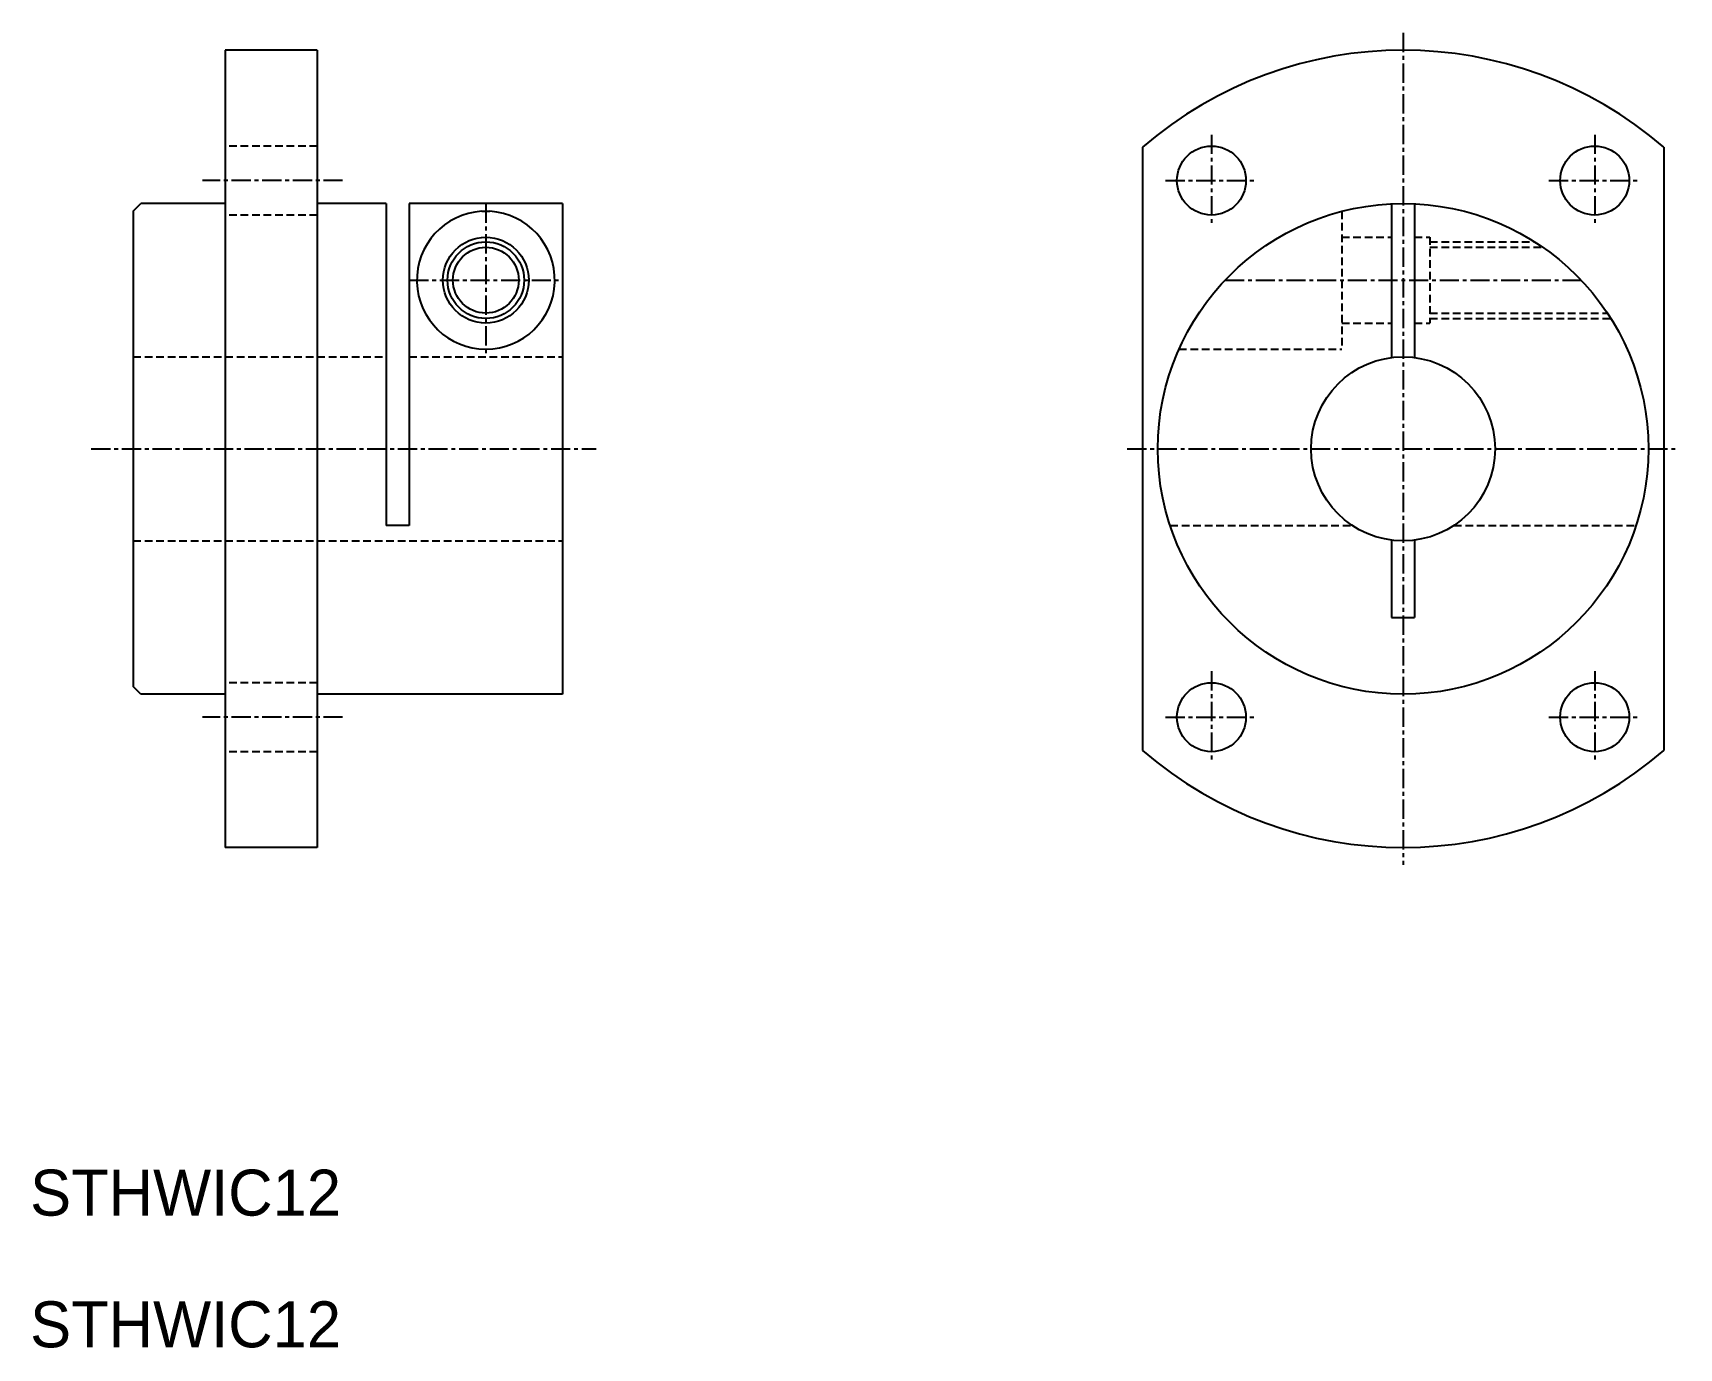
# Model space of a CAD drawing. Extents: x 22 to 129, y 39 to 125.
import ezdxf

# ---------------------------------------------------------------- set-up
doc = ezdxf.new("R2010")
doc.units = 0
doc.linetypes.add('CENTER', pattern=[2, 1.25, -0.25, 0.25, -0.25])
doc.linetypes.add('DASHED', pattern=[0.75, 0.5, -0.25])
doc.layers.get('0').update_dxf_attribs({"linetype": 'CONTINUOUS'})
doc.layers.add('CENTER', color=1, linetype='CENTER')

msp = doc.modelspace()

# ---------------------------------------------------------------- linework, layer by layer
at = {"color": 7, "linetype": 'CONTINUOUS'}
for p, q in [((34.63, 123.5), (34.63, 71.5)), ((40.63, 123.5), (34.63, 123.5)), ((40.63, 123.5), (40.63, 71.5)), ((94.47, 117.17), (94.47, 77.83)), ((128.47, 117.17), (128.47, 77.83)), ((28.63, 113), (29.13, 113.5)), ((28.63, 113), (28.63, 82)), ((34.63, 113.5), (29.13, 113.5)), ((45.13, 113.5), (40.63, 113.5)), ((45.13, 113.5), (45.13, 92.5)), ((46.63, 113.5), (46.63, 92.5)), ((56.63, 113.5), (46.63, 113.5)), ((51.9, 112.99), (51.36, 112.99)), ((56.63, 113.5), (56.63, 81.5)), ((110.72, 113.48), (110.72, 103.45)), ((112.22, 113.48), (112.22, 103.45)), ((46.63, 92.5), (45.13, 92.5)), ((110.72, 91.55), (110.72, 86.5)), ((112.22, 91.55), (112.22, 86.5)), ((110.72, 86.5), (112.22, 86.5)), ((29.13, 81.5), (28.63, 82)), ((34.63, 81.5), (29.13, 81.5)), ((56.63, 81.5), (40.63, 81.5)), ((40.63, 71.5), (34.63, 71.5))]:
    msp.add_line(p, q, dxfattribs=at)
at = {"color": 3, "linetype": 'DASHED'}
for p, q in [((40.63, 117.25), (34.63, 117.25)), ((107.47, 112.99), (107.47, 104)), ((40.63, 112.75), (34.63, 112.75)), ((107.47, 111.3), (110.72, 111.3)), ((112.22, 111.3), (113.22, 111.3)), ((113.22, 111.3), (113.22, 105.7)), ((113.22, 111), (120.06, 111)), ((113.22, 110.65), (120.59, 110.65)), ((113.22, 106.35), (124.8, 106.35)), ((107.47, 105.7), (110.72, 105.7)), ((112.22, 105.7), (113.22, 105.7)), ((113.22, 106), (125.03, 106)), ((28.63, 103.5), (45.13, 103.5)), ((46.63, 103.5), (56.63, 103.5)), ((96.85, 104), (107.47, 104)), ((96.28, 92.5), (108.16, 92.5)), ((114.79, 92.5), (126.67, 92.5)), ((28.63, 91.5), (56.63, 91.5)), ((40.63, 82.25), (34.63, 82.25)), ((40.63, 77.75), (34.63, 77.75))]:
    msp.add_line(p, q, dxfattribs=at)
at = {"color": 7, "linetype": 'CONTINUOUS'}
for centre, radius in [((98.97, 115), 2.25), ((123.97, 115), 2.25), ((111.47, 97.5), 16), ((51.63, 108.5), 2.8), ((51.63, 108.5), 2.15), ((111.47, 97.5), 6), ((98.97, 80), 2.25), ((123.97, 80), 2.25)]:
    msp.add_circle(centre, radius, dxfattribs=at)
at = {"color": 3, "linetype": 'CONTINUOUS'}
msp.add_circle((51.63, 108.5), 2.5, dxfattribs=at)
at = {"color": 7, "linetype": 'CONTINUOUS'}
for centre, radius, start, end in [((111.47, 97.5), 26, 49.1678, 130.8322), ((51.63, 108.5), 4.5, 93.4312, 86.5688), ((111.47, 97.5), 26, 229.1678, 310.8322)]:
    msp.add_arc(centre, radius, start, end, dxfattribs=at)
at = {"layer": 'CENTER', "color": 1, "linetype": 'CENTER'}
for p, q in [((111.47, 124.63), (111.47, 70.38)), ((98.97, 117.99), (98.97, 112.01)), ((123.97, 117.99), (123.97, 112.01)), ((42.29, 115), (33.15, 115)), ((95.98, 115), (101.97, 115)), ((120.98, 115), (126.97, 115)), ((51.63, 113.5), (51.63, 103.5)), ((46.63, 108.5), (56.63, 108.5)), ((99.86, 108.5), (123.09, 108.5)), ((25.89, 97.5), (58.83, 97.5)), ((93.47, 97.5), (129.47, 97.5)), ((98.97, 82.99), (98.97, 77.01)), ((123.97, 82.99), (123.97, 77.01)), ((42.29, 80), (33.15, 80)), ((95.98, 80), (101.97, 80)), ((120.98, 80), (126.97, 80))]:
    msp.add_line(p, q, dxfattribs=at)

# ---------------------------------------------------------------- texts
at = {"color": 7, "linetype": 'CONTINUOUS'}
for p in [(21.9, 47.49), (21.9, 38.9)]:
    msp.add_text('STHWIC12', height=3, dxfattribs=at).set_placement(p)

doc.saveas('drawing.dxf')
